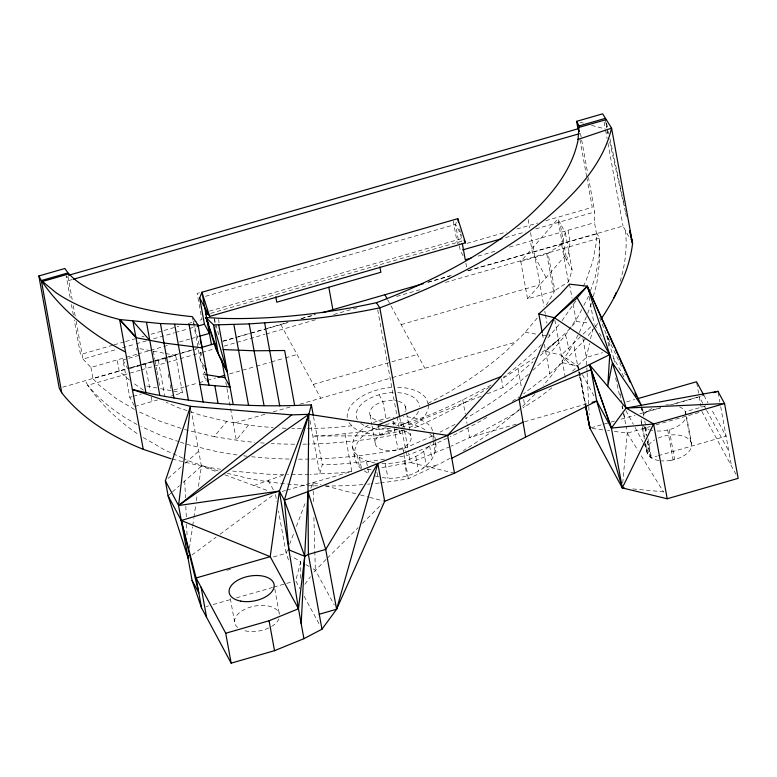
<?xml version="1.0" encoding="UTF-8"?>
<svg xmlns="http://www.w3.org/2000/svg" width="777" height="777" viewBox="0 0 777 777"><rect width="100%" height="100%" fill="white"/><g stroke="black" fill="none" stroke-linecap="round" stroke-linejoin="round"><path stroke-width="0.58" stroke-dasharray="3.88 2.91" d="M300.718 578.195L300.748 561.674L291.375 556.274M583.197 286.412L585.819 281.284L592.666 261.742L596.328 242.307L596.532 233.867L594.492 222.649L594.745 211.946L588.471 177.438M641.588 406.39L643.929 416.307M361.567 469.055C350.631 460.227 353.263 443.502 363.665 435.411A40.754 26.904 -8.4 0 1 380.963 425.854M382.235 477.486C407.051 482.235 445.843 464.695 433.634 433.615M622.707 483.158L627.262 433.139L626.048 426.233M432.983 439.685L433.527 434.634M189.433 548.358L192.55 526.913M192.725 525.728L193.764 518.58M193.939 517.385L195.678 505.477M196.367 500.709L197.241 494.755M198.456 486.412L201.408 466.161L191.385 411.052M587.053 371.785L586.334 357.391L589.52 343.415M590.578 338.762L592.705 329.448M300.748 561.674L295.707 580.808L300.145 588.985M313.519 416.647L322.261 464.743L319.774 473.883L309.897 420.036M591.423 303.418L586.897 315.569M593.327 296.416L596.697 283.955L599.718 260.955L599.504 238.121L597.008 233.527M568.434 281.808L561.635 244.405L565.326 232.721L557.837 218.929L520.765 261.47L527.564 298.873L553.583 291.385L568.434 281.808L572.115 270.114L565.326 232.721M590.413 290.899L595.386 276.699L599.048 257.265L599.504 238.121L443.298 283.042M287.451 549.912L286.169 553.282L289.355 562.461M289.578 544.308L294.26 531.963M296.387 526.359L305.75 501.68M310.849 488.218L312.976 482.614L321.076 484.722M456.303 222.504L455.545 224.427L459.217 244.658M586.45 316.647L578.739 333.828M581.72 309.576L578.574 315.724L569.522 329.118M583.818 305.478L588.539 296.251M381.983 463.568C399.611 463.811 420.066 458.877 430.73 443.764M578.156 334.877L568.647 351.874L553.243 373.455A356.41 235.295 -8.4 0 1 543.278 385.285M575.854 300.767L560.606 322.717M532.808 370.386A357.255 197.708 -10.3 0 0 549.669 353.788L565.578 334.965L568.881 330.079M546.348 305.06L554.846 290.569L548.057 253.176M304.875 584.304L310.45 576.709M313.937 571.959L326.457 559.022M248.475 425L236.315 440.141L225.825 382.391M547.756 337.966L559.858 323.62M184.518 429.516L214.122 436.635L226.767 421.503L250.816 425.378A276.204 152.855 -10.3 0 0 273.154 427.564M427.981 403.399L443.55 395.211A334.139 184.907 -10.3 0 0 506.575 350.65L523.339 334.324L537.742 317.492M205.672 379.195L202.914 374.125L204.681 372.096M527.564 298.873L564.636 256.323L557.837 218.929M573.105 304.001L576.291 321.532L567.025 331.682L545.629 351.301L561.237 355.176L577.602 365.782L579.001 368.317M327.311 558.177L358.139 527.612M362.422 523.368L382.119 503.846M580.506 336.626L561.237 355.176L570.231 364.462L577.602 365.782L586.334 357.391L602.573 352.719M583.09 334.139L591.501 326.049M572.484 371.134L577.865 366.268L578.787 371.027M168.075 478.438L181.575 466.423M185.179 463.218L198.689 451.204M168.968 495.017L171.6 492.676M172.475 491.899L179.487 485.654M182.993 482.536L201.408 466.161L220.697 469.289M487.276 393.793L503.04 387.606L533.012 361.752M540.277 355.487L558.44 339.821L541.103 352.991M585.858 338.277A398.3 220.415 -10.3 0 1 549.698 373.737L523.698 393.745M535.324 357.381L501.563 379.273M551.825 387.859L539.306 397.368L522.989 407.886M191.919 555.021L216.161 537.121M220.037 534.255L274.33 494.162M512.296 401.34L518.949 396.911M520.765 261.47L546.785 253.992L561.635 244.405M519.153 410.353L510.518 415.928L479.224 433.08L451.165 446.163M491.132 384.994C461.004 401.32 429.72 417.094 396.6 425.99M380.439 482.886A301.01 198.718 -8.4 0 0 408.391 478.71L437.713 464.869L422.931 468.133M450.087 446.668L410.431 462.558L380.264 467.861M386.159 427.826L367.599 431.089L331.497 435.169L312.908 436.091L380.274 435.742L397.164 429.118M401.67 427.36L481.643 395.998M253.875 485.538L283.935 474.854M72.222 279.555L68.726 280.565L66.23 275.961L70.338 298.572M199.504 292.735L197.173 293.405L201.933 319.58L197.309 320.911M205.487 296.328L455.545 224.427L461.528 235.46M209.479 311.13L461.859 238.549M210.645 313.345L461.888 241.103L460.528 233.615M112.888 345.192L80.507 354.497L74.233 319.998M114.044 344.852L124.446 341.861M125.602 341.53L134.858 338.869M141.793 336.878L144.104 336.208M151.049 334.217L178.807 326.233M188.053 323.572L196.154 321.241M467.074 243.337L506.487 232.012M516.919 229.011L537.771 223.009M545.891 220.678L592.249 207.342L587.062 178.788M76.078 321.018L82.993 359.1L115.375 349.786M122.319 347.795L135.043 344.133M136.198 343.803L146.6 340.812M153.545 338.811L174.359 332.828M175.515 332.498L188.238 328.836M189.394 328.506L196.328 326.505M505.497 237.607L525.203 231.944M535.635 228.943L594.745 211.946M82.993 359.1L90.928 367.443L125.243 357.575M126.398 357.245L136.771 354.263M137.927 353.933L149.456 350.612M150.612 350.281L169.056 344.978M179.438 341.997L189.811 339.015M190.967 338.685L197.882 336.694M478.069 256.119L496.649 250.777M509.43 247.105L594.492 222.649M134.198 405.487L129.759 397.319L122.97 359.916L127.593 358.585M128.749 358.255L140.316 354.934M62.636 387.189L129.555 367.939M130.721 367.608L141.21 364.588M142.376 364.258L180.847 353.195M182.012 352.855L195.998 348.834M222.814 341.122L236.8 337.101M237.966 336.771L265.948 328.72M267.113 328.389L288.092 322.358M300.913 318.667L314.908 314.646M427.981 282.129L451.291 275.427M467.608 270.736L623.028 226.039L630.4 239.637M90.928 367.443L92.968 378.661L194.163 349.572M195.309 349.232L197.62 348.572M223.018 341.268L234.586 337.946M235.742 337.606L249.621 333.624M250.777 333.284L288.937 322.309M301.661 318.657L315.54 314.666M427.865 282.362L449.922 276.02M468.492 270.687L596.532 233.867M130.264 368.453L141.832 365.122M142.987 364.792L175.66 355.4L182.459 392.793L170.891 396.115M140.21 370.192L87.752 385.275L85.256 380.681M141.375 369.862L153.03 366.501M154.196 366.171L165.86 362.82M167.026 362.48L200.825 352.758M201.991 352.428L214.811 348.737M224.145 346.056L235.8 342.706M236.966 342.366L264.938 334.324M266.103 333.993L316.229 319.58M333.721 314.549L357.031 307.847M396.668 296.445L422.309 289.073M129.759 397.319L132.08 396.649M133.236 396.319L141.327 393.988M184.1 387.004L171.29 390.685L160.12 388.587M185.266 386.674L198.077 382.983M199.233 382.653L206.226 380.643M207.391 380.312L215.54 377.962M229.516 373.951L255.138 366.579M256.293 366.249L270.27 362.228M271.435 361.888L284.246 358.207M285.412 357.876L297.057 354.526M401.136 324.592L539.918 284.693M134.751 406.507L157.508 399.97M313.267 384.411L390.753 362.131M391.909 361.791L417.356 354.477M235.062 422.843L265.171 414.18M273.271 411.849L290.647 406.857M299.903 404.195L391.297 377.913M392.453 377.583L515.151 342.298M282.148 491.472L285.577 490.491M286.723 490.161L351.816 471.445L344.949 433.644M516.239 424.164L469.58 437.577L467.22 424.582M524.407 421.814L588.548 403.37M626.573 401.864L634.731 399.514M660.469 407.828L643.288 412.752L641.015 408.566M674.222 403.875L700.572 396.319M591.035 427.826L609.566 422.503M610.722 422.164L615.355 420.833M621.144 419.172L635.11 415.161M701.728 395.979L704.04 395.318M639.782 413.811L660.771 407.779M670.095 405.089L699.251 396.707L703.797 405.089M705.701 405.905L685.285 411.771L690.714 441.686M614.413 431.429L627.262 433.139L650.252 426.534M655.992 424.873L701.961 411.655L735.936 474.281M226.913 570.318L231.556 568.987M273.387 556.954L286.169 553.282L278.496 511.043M643.521 443.075L651.427 457.672L657.245 456.002M658.401 455.672L726.077 436.208L711.363 409.1M206.196 606.555L208.518 605.885M213.17 604.545L231.769 599.193M236.422 597.863L272.465 587.499M273.621 587.159L292.22 581.808M670.706 460.45L676.485 459.052A22.815 12.626 -10.3 0 0 691.656 444.191L686.645 416.579M657.109 431.002A22.815 12.626 -10.3 0 0 665.277 430.516L671.056 429.127A22.815 12.626 -10.3 0 0 685.858 417.647M384.518 459.12L372.843 460.936L338.995 464.17L322.261 464.743M399.689 456.759L406.692 455.662A398.3 220.415 -10.3 0 0 449.057 437.364M351.816 471.445L338.364 472.96L310.169 474.358M367.317 469.697L373.271 469.017M352 425.786L334.732 427.486A276.204 152.855 -10.3 0 1 307.206 428.564M308.964 474.417L287.383 474.494M283.887 474.436L267.531 474.184L231.313 470.949M632.857 488.927L663.441 491.831L664.52 493.813M576.291 321.532L589.296 323.067M402.03 422.921L412.208 424.261L421.212 427.399L425.718 430.351M592.21 428.467L602.729 429.866M607.4 430.487L609.741 430.798M374.99 475.932L381.089 477.34M214.122 436.635L240.88 440.87A302.321 167.298 -10.3 0 0 254.798 442.356M525.203 332.352L536.703 334.207M542.453 335.14L547.057 335.878M202.914 374.125L205.283 374.514M139.918 348.669L164.491 353.292M165.608 353.506L175.66 355.4M146.717 386.062L156.769 387.956M173.524 391.113L182.459 392.793M226.767 421.503L200.612 415.19L191.608 412.15M562.587 362.655L577.865 366.268M454.516 473.193L410.431 462.558L408.712 453.108M227.282 473.31L247.669 478.214A301.01 198.718 -8.4 0 0 317.647 485.858M172.3 459.081L201.408 466.161L217.036 471.93M368.298 425.165A41.074 22.727 -10.3 0 0 354.71 452.515L359.43 457.303L366.443 460.916L375.281 463.131M325.699 485.926L359.236 494.667M360.402 494.968L368.492 497.076M369.648 497.377L384.683 501.301M580.069 122.251L583.517 123.174M591.559 125.33L605.351 129.021M187.111 410.635L178.108 407.604L166.171 402.263M181.08 428.35L159.314 420.969L138.209 411.412M179.215 441.754L162.034 435.926L140.928 426.379M180.361 442.142L187.238 444.473L216.841 451.592A302.554 167.424 -10.3 0 0 241.22 455.526M218.133 470.988L190.326 461.519L183.887 458.615M224.844 474.815L268.531 490.947M182.818 458.129L164.578 449.912L142.871 437.296M642.375 424.786L645.007 427.447L648.902 429.458M645.182 443.531C645.425 449.941 647.416 457.439 654.331 459.392A22.815 12.626 -10.3 0 0 659.255 460.596M305.953 564.665L309.081 566.462M313.248 568.861L315.326 570.056L334.295 605.021M143.337 390.103L133.149 382.964M360.645 423.397L365.763 426.427A31.944 17.677 -10.3 0 0 390.569 428.312M134.499 409.45L116.385 398.669L99.155 385.169L92.968 378.661M364.267 470.823L368.784 473.766L366.443 460.916M129.477 380.157L119.211 371.115L117.172 359.897M429.836 433.819L433.362 438.092M627.262 433.139L638.053 450.641M641.229 455.788L663.441 491.831M599.698 317.744L606.818 335.761L611.149 342.929M594.628 324.66L596.415 327.787M599.397 333.003L602.971 339.258M398.892 431.449L400.233 433.809A357.255 197.708 -10.3 0 0 406.915 431.06M606.856 131.779L607.847 133.625L607.517 131.313M703.962 395.444L707.964 402.816M704.36 406.128L706.07 409.275M706.633 410.324L728.797 451.165M564.636 256.323L572.115 270.114M546.095 277.593L532.381 252.311L530.341 241.093M463.073 255.711L460.305 250.602L459.44 245.843M387.723 299.864L424.834 368.269M432.439 435.819A357.255 197.708 -10.3 0 1 402.942 448.766L404.011 450.738M280.847 324.64L320.755 398.203M268.24 480.429L273.669 490.442M204.001 366.268L200.155 359.178L192.531 317.842M304.147 596.357L319.668 624.97M122.97 359.916L127.399 368.094M621.415 366.278L606.818 335.761L613.781 358.284L625.135 379.234M625.903 410.577L633.333 424.281M635.042 427.428L642.948 442.026M582.429 374.64L594.434 396.804M379.166 394.726L382.886 401.699L386.305 420.512M395.318 424.99L392.667 420.017L398.009 449.427M624.543 372.814L625.582 374.99M641.753 408.78L643.317 412.053M641.919 408.517L642.909 410.732M686.227 414.277L685.052 411.159A22.815 12.626 -10.3 0 0 679.603 406.925M691.656 444.191L690.491 441.074A22.815 12.626 -10.3 0 0 656.546 438.879M641.278 419.434A22.815 12.626 -10.3 0 0 641.21 421.668L641.831 423.339M428.292 404.215L426.185 398.601A41.074 22.727 -10.3 0 0 396.707 387.315M432.614 430.876L431.536 428.001A41.074 22.727 -10.3 0 0 403.195 416.734M205.866 375.466L200.155 359.178L200.621 350.971L201.933 355.526M435.693 444.92L434.77 440.656M214.122 317.987L219.444 337.451M193.424 321.231L199.233 345.25M565.578 334.965L569.337 350.641M609.712 141.9L625.398 211.703M625.66 212.879L626.456 216.433M615.617 377.933L620.124 398.057M621.969 406.342L622.503 408.712M623.562 413.442L625.844 425.077M606.604 123.31L607.371 126.845M608.391 131.566L608.896 133.926M609.916 138.646L624.426 205.886M578.525 370.493L573.523 343.347M578.758 371.668L579.457 375.204M579.691 376.379L585.246 404.623M579.02 372.222L579.71 375.786M579.943 376.981L585.489 405.545M378.438 425.942L380.274 435.742M644.755 427.195L646.231 435.237M647.28 440.977L650.223 457.061M433.333 432.799L434.566 439.539M718.133 392.511L719.852 401.962M720.706 406.682L731.516 466.122M696.736 382.896L698.62 393.259M699.251 396.707L701.34 408.207M669.201 429.574L674.64 459.498M667.676 429.943L673.096 459.877M605.574 130.206L607.08 138.491M607.944 143.221L623.028 226.039M644.784 421.027L645.648 425.757M645.862 426.942L646.93 432.857M647.999 438.762L651.427 457.672M645.163 427.525L646.629 435.586M647.668 441.346L650.592 457.459M642.569 426.476L644.861 439.131M645.706 443.735L647.581 454.089M641.21 421.668L644.347 438.927M580.468 133.411L587.606 172.679M579.924 139.52L586.839 177.593M613.781 358.284L614.636 363.014M620.201 393.745L621.697 402.02M622.328 405.507L622.95 408.964M623.785 413.568L624.621 418.172M606.818 335.761L608.702 346.115M589.141 296.746L594.026 323.62M567.977 230.274L570.017 241.492L569.58 247.882L566.783 260.276L559.984 222.873M582.896 338.49L586.334 357.391M569.492 284.129L572.037 298.154M579.632 371.833L585.605 404.691M546.785 253.992L553.583 291.385M554.856 320.095L565.306 377.612M528.146 219.532L529.661 227.865M530.526 232.634L543.949 306.478M544.813 311.237L545.25 313.617M545.464 314.811L546.979 323.145M548.931 333.867L549.358 336.247M542.443 333.77L543.288 338.442M544.347 344.289L549.698 373.737M518.045 368.852L521.688 388.927M523.62 399.563L524.912 406.643M501.437 378.797L503.04 387.606M459.693 229.021L460.324 232.469M465.899 263.16L466.715 267.647M453.263 221.018L457.371 243.628M462.713 399.786L465.287 413.956M465.51 415.141L467.006 423.407M433.187 440.821L435.237 452.127M429.603 445.794L432.041 459.246M423.747 451.534L426.32 465.705M415.802 456.497L418.482 471.241M405.39 406.439L410.742 435.839M403.564 424.766L404.419 429.487M404.632 430.672L408.498 451.932M399.757 417.511L401.272 425.854M402.136 430.623L406.692 455.662M377.7 309.838L400.233 433.809A302.321 167.298 -10.3 0 1 307.673 444.094M402.942 448.766L403.787 453.37M403.991 454.526L408.381 478.69M404.234 460.829L406.954 475.786M387.801 428.749L388.228 431.099M385.334 463.791L387.966 478.243M370.163 415.277L371.872 424.689M372.086 425.864L375.505 444.687M376.942 472.28L377.777 476.855M359.43 457.303L361.354 467.88M357.342 455.186L359.382 466.414M352.603 446.901L354.302 456.254M275.514 494.619L276.797 501.66M274.815 588.985L279.409 614.296M214.335 319.162L215.821 327.379M230.322 598.533L234.499 621.542M165.346 357.964L165.977 361.47M168.318 374.329L168.949 377.836M170.231 384.848L170.862 388.354M158.314 360.382L164.899 396.61M153.322 351.185L154.808 359.372M155.021 360.538L156.721 369.891M156.935 371.056L158.634 380.409M158.848 381.575L159.693 386.247M145.299 364.122L150.184 391.006M151.253 396.853L152.098 401.524M136.567 348.038L136.995 350.369M67.949 276.291L72.183 299.601M73.261 305.555L75.214 316.258M71.416 304.526L73.368 315.229M605.341 119.609L606.808 127.787M607.012 128.953L607.847 133.625M604.098 122.018L605.147 127.855M606.342 123.232L607.352 130.157M218.706 319.454L219.017 323.018M587.111 372.979L588.733 405.361M588.791 406.565L589.209 414.957M184.751 480.982L185.47 497.804M185.829 506.216L186.344 518.23M186.597 524.242L187.111 536.256M312.976 482.614L313.17 489.801M313.209 490.996L313.529 502.972M313.918 517.346L315.326 570.056M528.379 374.339A357.255 197.708 -10.3 0 1 465.559 418.531M455.04 424.378A357.255 197.708 -10.3 0 1 440.093 432.109M402.952 448.785A302.554 167.424 -10.3 0 1 310.392 459.052M309.207 459.071A302.554 167.424 -10.3 0 1 298.572 459.168M289.18 459.061A302.554 167.424 -10.3 0 1 251.68 456.74M247.047 456.235A302.554 167.424 -10.3 0 1 243.599 455.827M137.102 424.485A302.321 167.298 -10.3 0 1 87.752 385.275A307.391 202.933 -8.4 0 0 139.18 434.984M597.746 323.446A398.3 220.415 -10.3 0 1 595.609 326.291M594.881 327.234A398.3 220.415 -10.3 0 1 586.625 337.383M486.897 417.434A398.3 220.415 -10.3 0 1 450.136 436.849M541.307 344.697A357.255 197.708 -10.3 0 1 503.243 377.36M489.491 387.043A357.255 197.708 -10.3 0 1 413.529 428.224M306.488 444.114A302.321 167.298 -10.3 0 1 302.933 444.172M294.677 444.211A302.321 167.298 -10.3 0 1 271.377 443.541M264.229 443.104A302.321 167.298 -10.3 0 1 260.683 442.851M301.291 428.583A276.204 152.855 -10.3 0 1 291.88 428.448M286.043 428.253A276.204 152.855 -10.3 0 1 279.098 427.933M625.524 230.643A381.42 211.072 -10.3 0 1 619.891 282.168M278.962 618.842A22.815 12.626 -10.3 0 1 271.581 626.456M268.696 627.981A22.815 12.626 -10.3 0 1 243.182 630.293M237.733 627.495A22.815 12.626 -10.3 0 1 249.893 607.284A22.815 12.626 -10.3 0 1 279.497 614.354M535.023 394.182A356.41 235.295 -8.4 0 1 463.325 450.573M450.213 458.187A356.41 235.295 -8.4 0 1 437.733 464.889M379.273 483.022A301.01 198.718 -8.4 0 1 371.085 483.886M369.92 483.993A301.01 198.718 -8.4 0 1 367.579 484.217M362.888 484.605A301.01 198.718 -8.4 0 1 324.864 485.975M428.38 405.205A41.074 22.727 -10.3 0 1 407.439 428.515M403.166 430.205A41.074 22.727 -10.3 0 1 400.961 430.953L390.569 433.44A41.074 22.727 -10.3 0 1 354.089 427.894L349.368 423.115A41.074 22.727 -10.3 0 1 347.775 419.813M347.261 417.492A41.074 22.727 -10.3 0 1 392.064 387.461M418.405 411.412A31.944 17.677 -10.3 0 1 398.62 426.291M357.381 419.522A31.944 17.677 -10.3 0 1 393.22 392.57M397.775 392.647A31.944 17.677 -10.3 0 1 419.357 406.662M398.426 401.282A18.25 10.101 -10.3 0 1 405.002 411.771M382.371 421.28A18.25 10.101 -10.3 0 1 369.794 414.005A18.25 10.101 -10.3 0 1 379.419 402.845L383.848 401.379A18.25 10.101 -10.3 0 1 397.455 401.029M385.509 424.572A40.754 26.904 -8.4 0 1 402.03 422.921M373.455 422.601A41.074 22.727 -10.3 0 1 393.852 417.181M652.777 430.507A22.815 12.626 -10.3 0 1 649.815 429.768M643.434 414.899A22.815 12.626 -10.3 0 1 653.127 408.022M665.695 405.002A22.815 12.626 -10.3 0 1 671.445 405.011M670.716 460.431A22.815 12.626 -10.3 0 1 661.421 460.848M646.639 451.583A22.815 12.626 -10.3 0 1 654.661 439.908M389.19 430.779L384.77 432.245A18.25 10.101 -10.3 0 0 376.165 445.881A18.25 10.101 -10.3 0 0 397.047 449.737L401.476 448.271A18.25 10.101 -10.3 0 0 410.071 434.644A18.25 10.101 -10.3 0 0 389.19 430.779"/><path stroke-width="1.17" d="M311.383 404.914L308.828 414.306L307.983 491.598L308.372 554.409L321.969 629.205L303.914 638.675L274.524 650.679L231.148 663.15L201.544 607.886L192.055 580.351L178.564 505.516L190.53 406.322L160.266 398.96L132.372 389.462C185.344 402.515 240.19 407.109 294.648 405.487L311.383 404.914L313.306 415.472M301.194 623.717L307.983 491.598L447.639 435.402L519.094 399.213L609.751 354.623L577.175 297.863L587.237 286.227L641.258 405.312L612.431 362.762L587.237 286.227L569.492 284.129L560.236 294.289L538.83 313.898L542.229 332.595M601.184 318.696A398.3 220.415 -10.3 0 0 605.089 312.985C618.356 291.851 629.506 268.628 632.575 243.638L611.586 128.147L602.641 113.85L576.612 121.329L579.108 125.932L577.903 140.89C571.105 172.679 548.873 198.232 525.233 219.308A355.73 149.495 -12 0 1 376.427 302.7M303.914 638.675L298.475 608.76L304.759 556.303L284.392 500.252L279.399 491.054L308.828 414.306L447.639 435.402L554.438 317.774L587.237 286.227L614.743 347.746M321.969 629.205L336.596 609.255L384.683 501.301L377.816 463.5L325.718 549.417L308.372 554.409L304.759 556.303L288.937 549.902L284.392 500.252L308.828 414.306L291.696 414.899L190.53 406.322L165.375 480.837L168.094 495.794L188.044 557.886L188.393 555.506M319.25 614.248L336.596 609.255L377.816 463.5M199.67 297.999L201.942 292.239L457.808 218.658L465.52 242.812L209.644 316.394L199.67 297.999L204.429 324.184L209.411 333.372L199.038 336.363M207.148 311.791L206.022 314.675L208.333 314.015M525.611 437.111L519.094 399.213L554.438 317.774L577.175 297.863M667.2 498.756L653.612 423.97L611.402 428.088L589.384 364.646L626.116 408.071L724.562 403.564L653.612 423.97L622.28 487.927L667.2 498.756L738.15 478.36L724.562 403.564L717.919 391.326L626.116 408.071L611.402 428.088L622.28 487.927L624.63 488.15M613.5 298.504L615.384 294.668A381.42 211.072 -10.3 0 0 616.287 292.405M291.696 414.899L178.564 505.516L165.375 480.837M308.828 414.306L178.564 505.516L279.399 491.054L298.475 608.76L269.085 620.765L225.719 633.236L196.105 577.971L181.284 520.483L168.094 495.794M384.683 501.301L454.516 473.193L596.717 401.019L591.035 369.735L519.094 399.213M451.796 458.236L523.047 422.125M378.234 424.854L501.039 376.592M284.392 500.252L307.983 491.598L325.718 549.417L336.596 609.255M577.991 139.452L611.586 128.147C602.777 165.346 574.64 194.143 546.406 218.22C496.901 257.964 439.044 285.79 379.817 307.828A319.687 134.343 -12 0 1 279.438 321.756L249.194 323.912L213.558 324.932L205.944 317.492L218.599 318.269A300.65 126.35 -12 0 0 376.398 302.7L379.817 307.828L399.533 416.317M192.055 580.351L198.825 592.929L181.284 520.483L279.399 491.054L270.211 556.662L298.475 608.76M171.134 458.799L143.24 449.3A328.72 181.905 -10.3 0 1 61.733 392.754L59.237 388.16L38.85 275.971L64.87 268.483C75.942 285.489 98.65 293.58 116.637 301.291C140.394 309.343 165.142 313.83 190.054 316.443L192.317 316.657L198.018 324.932L208.974 385.285M38.85 275.971L41.346 280.565L67.366 273.086M579.108 125.932L605.128 118.444M42.473 281.497L68.522 274.009M68.561 275.291L577.971 128.807L579.477 131.566M73.388 279.225L579.302 133.741M197.484 326.175L204.429 324.184M462.616 249.932L502.02 238.607M471.095 258.129L465.287 259.8L462.315 243.434M201.078 347.581L214.928 343.599M322.474 312.665L423.222 283.702M217.871 377.292L224.854 375.291M592.055 402.36L596.717 401.019L611.402 428.088L589.384 364.646M637.062 398.844L696.532 381.75L703.389 394.395M713.296 392.657L717.919 391.326M579.001 127.379L605.846 119.765M61.733 392.754L41.346 280.565L55.827 292.54A335.042 140.802 -12 0 0 119.658 319.522L160.441 323.543L198.018 324.932M223.222 349.592L254.069 350.786L284.654 350.505L294.648 405.487M199.932 384.392L230.021 386.985L224.971 377.68L221.6 359.159M224.971 377.68L206.468 374.708M143.24 449.3L119.658 319.522L135.936 337.655L163.986 343.007L202.175 347.882L200.184 339.811M538.83 313.898L554.438 317.774L609.751 354.623L607.75 386.354L612.431 362.762L626.116 408.071L653.612 423.97M181.284 520.483L270.211 556.662L196.105 577.971L201.544 607.886M119.658 319.522L135.79 336.878M149.806 340.501L132.935 321.144L145.93 392.647M464.024 240.054L465.52 242.812M384.926 294.716L387.16 298.834M205.944 317.492L215.452 347.581L227.302 372.028L213.558 324.932L217.978 352.243L205.944 317.492L208.77 324.164M227.302 372.028L222.251 362.723L215.452 347.581M585.469 405.798L589.869 428.156L622.28 487.927L596.717 401.019M615.724 349.941L621.649 363.189M622.639 365.404L625.611 372.037M626.592 374.252L630.06 381.983M635.003 393.045L636.48 396.357M587.237 286.227L591.239 296.358M207.041 378.846L208.625 383.343M209.644 316.394L201.942 292.239L211.451 344.59M204.895 365.763L206.206 370.318M629.652 230.623L632.575 243.638L629.778 230.662M585.489 405.545L589.869 428.156L589.753 425.757M576.612 121.329L577.971 128.807M585.819 405.856L589.869 428.156M457.808 218.658L458.44 222.115M447.639 435.402L454.516 473.193M379.875 266.929L380.847 272.271L276.767 302.204L275.796 296.863M328.807 287.237L332.886 309.673M264.666 322.97L279.72 405.837M249.194 323.912L264.063 405.769M233.877 324.563L248.553 405.351M218.735 324.932L233.217 404.574M269.085 620.765L274.524 650.679M214.87 385.868L218.065 403.457M189.102 324.815L203.127 401.981M174.64 324.32L188.422 400.165M225.719 633.236L231.148 663.15M160.441 323.543L173.97 397.999M201.097 587.169L206.536 617.084M146.532 322.484L159.8 395.493M187.937 555.487L188.044 557.886M125.573 352.068A331.313 212.092 -5.8 0 1 41.346 280.565M240.705 601.116A22.815 12.626 -10.3 0 0 274.184 585.528A22.815 12.626 -10.3 0 0 239.986 579.088A22.815 12.626 -10.3 0 0 240.705 601.116"/></g></svg>
